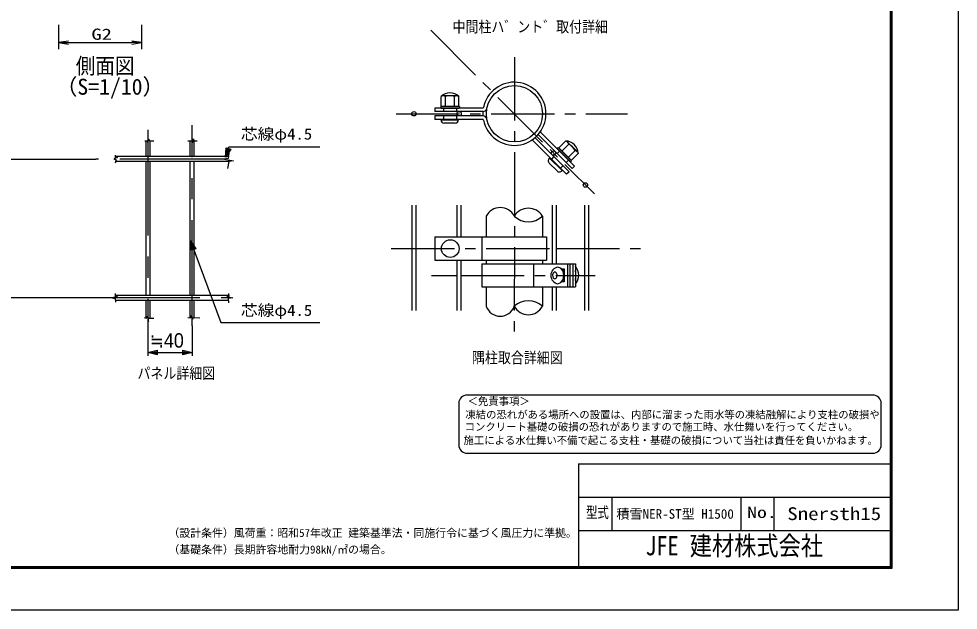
# Model space of a CAD drawing. Units: millimetres, scale not verified. Extents: x -2970 to 2970, y -2100 to 2100.
# Drawn here: x 140 to 2970, y -2100 to -321 of the extents above; entities that cross this region are included whole.
import ezdxf
from ezdxf.enums import TextEntityAlignment as Align

# ---------------------------------------------------------------- set-up
doc = ezdxf.new("R2010")
doc.units = ezdxf.units.MM
doc.header["$LTSCALE"] = 10
doc.linetypes.add('USER1', pattern=[28.575, 19.05, -3.175, 3.175, -3.175])
doc.linetypes.add('USER3', pattern=[50.8, 31.75, -6.35, 6.35, -6.35])
for name, color, linetype, lineweight in [('0-0_1', 7, 'Continuous', 25), ('0-1_0', 7, 'Continuous', 25), ('0-3_2', 7, 'Continuous', 25), ('0-4_EXTCNT-L', 1, 'Continuous', 25), ('0-6_CENTLN-L', 4, 'USER3', 25), ('0-8_D-TTL-TXT', 2, 'Continuous', 25)]:
    doc.layers.add(name, color=color, linetype=linetype, lineweight=lineweight)
doc.layers.add('0-7_WAKU', color=7, linetype='Continuous')
doc.styles.add('ＭＳ ゴシック', font='')
doc.styles.add('ＭＳ Ｐゴシック', font='')
doc.styles.get('ＭＳ ゴシック').set_extended_font_data('MS Gothic')
doc.styles.get('ＭＳ Ｐゴシック').set_extended_font_data('MS PGothic')

# ---------------------------------------------------------------- blocks, each defined once
blk = doc.blocks.new('DARROWS')
at = {"layer": '0-1_0', "color": 2}
blk.add_line((0, 0), (-9.991, 0), dxfattribs=at)
blk.add_lwpolyline([(-10, -1.667), (0, 0), (-10, 1.667)], dxfattribs=at)

msp = doc.modelspace()

# ---------------------------------------------------------------- linework, layer by layer
at = {"layer": '0-0_1', "color": 4, "linetype": 'USER1'}
for p, q in [((1381.36, -354.97), (1873.89, -847.5)), ((1633.26, -436.16), (1632.85, -1291.37)), ((1277.25, -606.31), (1973.8, -606.31)), ((1262.19, -1012.12), (1741.86, -1012.12)), ((1759.18, -1012.12), (2030.37, -1012.12)), ((1383.77, -1092.67), (1460.19, -1092.67)), ((1472.19, -1092.67), (1876.31, -1092.67))]:
    msp.add_line(p, q, dxfattribs=at)
at = {"layer": '0-0_1'}
for p, q in [((1537.7, -589.31), (1393.73, -589.31)), ((1393.73, -589.31), (1393.73, -599.65)), ((1467.82, -584.31), (1411.15, -584.31)), ((1411.15, -584.31), (1411.15, -589.31)), ((1419.56, -589.31), (1419.56, -599.65)), ((1458.31, -589.31), (1458.31, -599.65)), ((1467.82, -584.31), (1467.82, -589.31)), ((1537.7, -599.65), (1393.73, -599.65)), ((1537.7, -612.98), (1393.73, -612.98)), ((1393.73, -612.98), (1393.73, -623.31)), ((1419.56, -612.98), (1419.56, -623.31)), ((1458.31, -612.98), (1458.31, -623.31)), ((1537.7, -623.31), (1393.73, -623.31)), ((1695.95, -678.99), (1797.76, -780.79)), ((1705.38, -669.56), (1807.18, -771.36)), ((1712.69, -662.25), (1814.49, -764.06)), ((523.48, -688.51), (523.48, -735.1)), ((535.48, -688.51), (535.48, -735.1)), ((656.81, -735.1), (656.81, -688.51)), ((668.81, -735.1), (668.81, -688.51)), ((1688.65, -686.29), (1790.45, -788.1)), ((535.48, -735.1), (431.04, -735.1)), ((702.14, -735.1), (535.48, -735.1)), ((771.92, -735.1), (702.14, -735.1)), ((1752.1, -735.11), (1744.79, -742.42)), ((1761.52, -725.7), (1768.82, -718.39)), ((1768.82, -718.39), (1761.52, -725.7)), ((1765.1, -707.59), (1761.56, -711.12)), ((1761.56, -711.12), (1801.63, -751.19)), ((1761.56, -711.12), (1801.63, -751.19)), ((1765.1, -707.59), (1805.17, -747.66)), ((535.48, -750.1), (431.04, -750.1)), ((523.48, -750.1), (523.48, -1151.76)), ((535.48, -750.1), (535.48, -1151.76)), ((702.14, -750.1), (535.48, -750.1)), ((656.81, -1151.76), (656.81, -750.1)), ((668.81, -1151.76), (668.81, -750.1)), ((771.92, -750.1), (702.14, -750.1)), ((1779.49, -762.52), (1772.18, -769.83)), ((1796.22, -745.79), (1788.92, -753.1)), ((1805.17, -747.66), (1801.63, -751.19)), ((1797.76, -780.79), (1790.45, -788.1)), ((1814.49, -764.06), (1807.18, -771.36)), ((1324.19, -880.82), (1324.19, -1198.5)), ((1336.19, -880.82), (1336.19, -1198.5)), ((1460.19, -880.82), (1460.19, -976.81)), ((1472.19, -880.82), (1472.19, -976.81)), ((1747.18, -880.82), (1747.18, -1046.81)), ((1759.18, -880.82), (1759.18, -1046.81)), ((1844.47, -880.82), (1844.47, -1198.5)), ((1856.47, -880.82), (1856.47, -1198.5)), ((1393.32, -976.81), (1730.3, -976.81)), ((1535.41, -976.81), (1535.41, -1046.81)), ((1730.3, -976.81), (1730.3, -1046.81)), ((1393.32, -1046.81), (1730.3, -1046.81)), ((1460.19, -1046.81), (1460.19, -1198.5)), ((1472.19, -1046.81), (1472.19, -1198.5)), ((1747.18, -1046.81), (1747.18, -1057.36)), ((1759.18, -1046.81), (1759.18, -1057.36)), ((1535.41, -1057.36), (1792.86, -1057.36)), ((1535.41, -1057.36), (1535.41, -1127.36)), ((1691.06, -1057.36), (1691.06, -1127.36)), ((1535.41, -1127.36), (1792.86, -1127.36)), ((1747.18, -1127.36), (1747.18, -1198.5)), ((1759.18, -1127.36), (1759.18, -1198.5)), ((431.04, -1151.76), (535.48, -1151.76)), ((535.48, -1151.76), (702.14, -1151.76)), ((702.14, -1151.76), (771.92, -1151.76)), ((431.04, -1166.76), (535.48, -1166.76)), ((523.48, -1166.76), (523.48, -1220.67)), ((535.48, -1166.76), (702.14, -1166.76)), ((535.48, -1166.76), (535.48, -1220.67)), ((656.81, -1220.67), (656.81, -1166.76)), ((668.81, -1220.67), (668.81, -1166.76)), ((702.14, -1166.76), (771.92, -1166.76)), ((662.81, -1244.41), (662.81, -1264.41)), ((529.48, -1245.73), (529.48, -1265.73))]:
    msp.add_line(p, q, dxfattribs=at)
at = {"layer": '0-0_1', "color": 4}
for p, q in [((519.77, -687.68), (526.68, -687.68)), ((526.68, -687.68), (529.15, -693.11)), ((529.15, -693.11), (531.13, -682.24)), ((531.13, -682.24), (533.6, -688.17)), ((533.6, -688.17), (547.43, -688.17)), ((649.48, -687.68), (659.85, -688.17)), ((659.85, -688.17), (663.31, -693.11)), ((663.31, -693.11), (666.28, -681.75)), ((666.28, -681.75), (667.76, -687.68)), ((667.76, -687.68), (677.64, -687.68)), ((773.5, -705.91), (1047.41, -705.91)), ((763.03, -737.3), (765.25, -708.52)), ((767.46, -724.02), (768.57, -709.63)), ((775.21, -711.84), (767.46, -724.02)), ((772.53, -725.2), (770.76, -741.13)), ((-189.67, -742.6), (372.41, -742.6)), ((437.75, -738.08), (426.88, -742.03)), ((426.88, -742.03), (433.3, -744.5)), ((433.3, -744.5), (430.83, -755.37)), ((770.76, -741.13), (760.14, -742.9)), ((760.14, -742.9), (786.69, -748.21)), ((772.53, -749.98), (768.99, -771.21)), ((786.69, -748.21), (772.53, -749.98)), ((657.44, -988.39), (748.82, -1234.48)), ((673.75, -1012.21), (660.62, -1017.08)), ((663.9, -1015.86), (662.31, -1001.52)), ((662.31, -1001.52), (670.47, -1013.42)), ((-172.49, -1159.26), (368.44, -1159.26)), ((438.16, -1156.11), (421.96, -1159.93)), ((421.96, -1159.93), (431.01, -1161.83)), ((430.53, -1147.06), (430.53, -1154.69)), ((430.53, -1154.69), (438.16, -1156.11)), ((772.66, -1155.16), (766.94, -1156.11)), ((766.94, -1156.11), (785.05, -1160.4)), ((771.71, -1147.54), (772.66, -1155.16)), ((431.01, -1161.83), (431.49, -1173.27)), ((525.35, -1220.91), (526.78, -1215.2)), ((526.78, -1215.2), (530.59, -1231.4)), ((658.31, -1219.96), (659.74, -1213.29)), ((659.74, -1213.29), (664.5, -1224.73)), ((517.73, -1219.49), (525.35, -1220.91)), ((530.59, -1231.4), (531.07, -1220.91)), ((531.07, -1220.91), (546.79, -1220.91)), ((649.25, -1219.49), (658.31, -1219.96)), ((664.5, -1224.73), (665.45, -1219.49)), ((665.45, -1219.49), (685.47, -1219.96)), ((748.82, -1234.48), (1047.41, -1234.48)), ((529.48, -1265.73), (529.48, -1334.77)), ((662.81, -1264.41), (662.81, -1334.77)), ((529.48, -1324.77), (662.81, -1324.77)), ((543.48, -1324.77), (557.48, -1321.27)), ((557.48, -1328.27), (543.48, -1324.77)), ((557.48, -1317.77), (557.48, -1331.77)), ((634.81, -1317.77), (662.81, -1324.77)), ((634.81, -1331.77), (634.81, -1317.77)), ((662.81, -1324.77), (634.81, -1331.77))]:
    msp.add_line(p, q, dxfattribs=at)
for points in [[(765.25, -708.52), (778.53, -712.95), (763.03, -737.3), (773.5, -705.91)], [(430.83, -731.16), (430.83, -739.06), (437.75, -738.08)], [(660.62, -1017.08), (657.44, -988.39), (673.75, -1012.21)], [(785.05, -1160.4), (771.23, -1161.83), (771.71, -1174.7)], [(557.48, -1331.77), (529.48, -1324.77), (557.48, -1317.77)], [(634.81, -1321.27), (648.81, -1324.77), (634.81, -1328.27)]]:
    msp.add_lwpolyline(points, dxfattribs=at)
at = {"layer": '0-0_1'}
for centre, radius in [((1633.26, -606.31), 84.67), ((1330.59, -606.32), 6.67), ((1466.59, -606.31), 6.67), ((1750.95, -724.55), 6.67), ((1847.11, -820.72), 6.67)]:
    msp.add_circle(centre, radius, dxfattribs=at)
for centre, radius, start, end in [((1633.26, -606.31), 94.97, 191.46846, 168.53416), ((1415.98, -548.92), 3.33, 270, 351.77787), ((1462.17, -548.92), 3.33, 188.21094, 270.00006), ((1537.7, -586.73), 2.58, 270, 344.23325), ((1537.7, -586.73), 12.92, 270, 344.23239), ((1537.7, -625.9), 12.92, 15.7676, 90.00084), ((1633.26, -606.31), 94.97, 175.95909, 184.04198), ((1537.7, -625.9), 2.58, 15.76675, 90), ((1686.82, -688.12), 12.92, 45, 49.52019), ((1714.51, -660.43), 12.92, 220.72842, 225), ((1714.51, -660.43), 2.58, 150.76894, 225), ((1686.82, -688.12), 2.58, 45, 119.23317), ((1793.75, -687.02), 3.33, 225, 306.77787), ((1826.41, -719.68), 3.33, 143.21094, 225.00006), ((1821.96, -1069.08), 3.33, 180, 261.77787), ((1821.96, -1115.27), 3.33, 98.21094, 180.00006)]:
    msp.add_arc(centre, radius, start, end, dxfattribs=at)
at = {"layer": '0-1_0'}
for p, q in [((1412.82, -589.31), (1466.15, -589.31)), ((1411.65, -624.8), (1464.98, -624.8)), ((1455.03, -634.78), (1421.6, -634.78)), ((1762.74, -712.3), (1800.45, -750.02)), ((1761.44, -778.33), (1737.8, -754.7)), ((1739.06, -739.55), (1776.58, -777.07)), ((1548.19, -913.95), (1548.19, -976.81)), ((1717.52, -913.95), (1717.52, -976.81)), ((1393.32, -976.81), (1393.32, -1046.81)), ((1548.19, -1046.81), (1548.19, -1057.36)), ((1717.52, -1046.81), (1717.52, -1057.36)), ((1691.06, -1057.36), (1691.06, -1127.36)), ((1773.18, -1071.03), (1764.34, -1067.68)), ((1779.65, -1080.18), (1773.18, -1071.03)), ((1775.21, -1072.95), (1782.62, -1072.95)), ((1782.62, -1072.95), (1782.62, -1112.35)), ((1792.86, -1057.36), (1792.86, -1127.36)), ((1792.86, -1057.36), (1816.9, -1057.36)), ((1800.17, -1057.36), (1800.17, -1127.36)), ((1809.6, -1057.36), (1809.6, -1127.36)), ((1816.9, -1057.36), (1816.9, -1127.36)), ((1754.92, -1102.68), (1758.74, -1101.09)), ((1760.26, -1086.13), (1756.91, -1083.08)), ((1758.74, -1101.09), (1761.35, -1096.83)), ((1778.02, -1076.84), (1782.62, -1076.84)), ((1780.55, -1082.68), (1782.62, -1082.68)), ((1780.55, -1102.68), (1782.62, -1102.68)), ((1548.19, -1127.36), (1548.19, -1185.44)), ((1717.52, -1127.36), (1717.52, -1185.44)), ((1764.34, -1117.68), (1773.18, -1114.33)), ((1773.18, -1114.33), (1779.65, -1105.18)), ((1782.62, -1112.35), (1775.25, -1112.35)), ((1777.94, -1108.66), (1782.62, -1108.66)), ((1792.86, -1127.36), (1816.9, -1127.36)), ((1826.46, -1660.01), (1826.46, -1970.01)), ((1826.46, -1660.01), (2764.87, -1660.01)), ((1826.46, -1760.01), (2764.87, -1760.01)), ((1926.46, -1760.01), (1926.46, -1860.01)), ((2314.87, -1760.01), (2314.87, -1860.01)), ((2414.87, -1760.01), (2414.87, -1860.01)), ((1826.46, -1860.01), (2764.87, -1860.01))]:
    msp.add_line(p, q, dxfattribs=at)
at = {"layer": '0-1_0', "color": 3}
msp.add_lwpolyline([(-2970.13, 2099.99), (2969.87, 2099.99), (2969.87, -2100.01), (-2970.13, -2100.01)], close=True, dxfattribs=at)
at = {"layer": '0-1_0'}
for points in [[(-2770.13, 1974.99), (2769.87, 1974.99), (2769.87, -1975.01), (-2770.13, -1975.01)], [(-2768.88, 1973.74), (2768.62, 1973.74), (2768.62, -1973.76), (-2768.88, -1973.76)], [(-2767.63, 1972.49), (2767.37, 1972.49), (2767.37, -1972.51), (-2767.63, -1972.51)], [(-2766.38, 1971.24), (2766.12, 1971.24), (2766.12, -1971.26), (-2766.38, -1971.26)], [(-2765.13, 1969.99), (2764.87, 1969.99), (2764.87, -1970.01), (-2765.13, -1970.01)]]:
    msp.add_lwpolyline(points, close=True, dxfattribs=at)
for points in [[(1756.91, -1083.08), (1752.92, -1083.08), (1749.57, -1086.13), (1747.92, -1091.25), (1748.48, -1096.83), (1751.09, -1101.09), (1754.92, -1102.68)], [(1761.35, -1096.83), (1761.92, -1091.25), (1760.26, -1086.13)], [(1779.65, -1105.18), (1782.02, -1092.68), (1779.65, -1080.18)]]:
    msp.add_lwpolyline(points, dxfattribs=at)
msp.add_circle((1440.08, -1012.12), 26.6, dxfattribs=at)
for centre, radius, start, end in [((1439.09, -582.21), 38.59, 46.28861, 133.71139), ((1421.6, -624.83), 9.95, 179.83282, 270), ((1455.03, -624.83), 9.95, 270, 0.16718), ((1786.56, -726.91), 38.59, 1.28861, 88.71139), ((1744.84, -747.66), 9.95, 125.47458, 225), ((1768.48, -771.3), 9.95, 225, 324.52542), ((1590.52, -936.47), 47.95, 28.00786, 151.98855), ((1675.19, -940.65), 50.05, 32.23597, 147.76662), ((1675.19, -870.95), 60.35, 225.45009, 314.54629), ((1768.09, -1092.68), 25.28, 98.52802, 261.47198), ((1788.66, -1092.19), 38.59, 317.03914, 42.96086), ((1590.52, -1170.65), 44.84, 199.2488, 340.75375), ((1675.19, -1232.5), 63.3, 48.02824, 131.97208), ((1675.19, -1163), 47.91, 207.92526, 332.07547)]:
    msp.add_arc(centre, radius, start, end, dxfattribs=at)
at = {"layer": '0-3_2'}
for p, q in [((1416, -552.25), (1412.42, -554.32)), ((1412.42, -584.2), (1412.42, -554.32)), ((1462.18, -552.25), (1416, -552.25)), ((1425.76, -584.2), (1425.76, -554.32)), ((1452.42, -584.2), (1452.42, -554.32)), ((1462.18, -552.25), (1465.76, -554.32)), ((1465.76, -584.2), (1465.76, -554.32)), ((1412.82, -589.31), (1466.15, -589.31)), ((1424.98, -623.69), (1424.98, -624.95)), ((1451.65, -623.47), (1451.65, -624.95)), ((1766.29, -709.45), (1787.42, -688.33)), ((1775.72, -718.88), (1796.85, -697.75)), ((1791.41, -689.39), (1787.42, -688.33)), ((1824.07, -722.05), (1791.41, -689.39)), ((1800.45, -750.02), (1762.74, -712.3)), ((1804.77, -746.75), (1767.06, -709.04)), ((1794.58, -737.74), (1815.71, -716.61)), ((1804.01, -747.17), (1825.14, -726.04)), ((1824.07, -722.05), (1825.14, -726.04)), ((1749.28, -747.15), (1748.39, -748.05)), ((1768.29, -765.86), (1767.24, -766.9)), ((1818.62, -1069.1), (1816.9, -1066.13)), ((1818.62, -1115.29), (1818.62, -1069.1)), ((1818.62, -1115.29), (1816.9, -1118.26))]:
    msp.add_line(p, q, dxfattribs=at)
for centre, radius, start, end in [((1416, -576.36), 24.11, 66.12587, 90.00027), ((1439.07, -596.31), 44.06, 72.36212, 107.59195), ((1462.18, -576.36), 24.11, 90, 113.89252), ((1774.36, -706.44), 24.11, 21.12587, 45.00027), ((1776.57, -736.86), 44.06, 27.36212, 62.59195), ((1807.02, -739.1), 24.11, 45, 68.89252), ((1794.52, -1069.1), 24.11, 338.21883, 0.00027), ((1774.56, -1092.18), 44.06, 343.94305, 16.05695), ((1794.52, -1115.29), 24.11, 0, 21.75861)]:
    msp.add_arc(centre, radius, start, end, dxfattribs=at)
at = {"layer": '0-4_EXTCNT-L'}
for p, q in [((260.39, -338.57), (260.39, -412.36)), ((510.39, -338.57), (510.39, -412.36))]:
    msp.add_line(p, q, dxfattribs=at)
at = {"layer": '0-4_EXTCNT-L', "color": 2}
msp.add_line((290.39, -392.36), (480.39, -392.36), dxfattribs=at)
at = {"layer": '0-6_CENTLN-L'}
for p, q in [((662.81, -1244.41), (662.81, -640.55)), ((529.48, -655.08), (529.48, -1245.73)), ((761.93, -742.6), (372.41, -742.6)), ((368.44, -1159.26), (772.48, -1159.26))]:
    msp.add_line(p, q, dxfattribs=at)
at = {"layer": '0-8_D-TTL-TXT'}
for p, q in [((2713.16, -1452.58), (1490.39, -1452.58)), ((1465.39, -1477.58), (1465.39, -1602.58)), ((2738.16, -1602.58), (2738.16, -1477.58)), ((1490.39, -1627.58), (2713.16, -1627.58))]:
    msp.add_line(p, q, dxfattribs=at)
for centre, start, end in [((1490.39, -1477.58), 90, 180), ((2713.16, -1477.58), 0, 90), ((1490.39, -1602.58), 180, 270), ((2713.16, -1602.58), 270, 0)]:
    msp.add_arc(centre, 25, start, end, dxfattribs=at)

# ---------------------------------------------------------------- block references
at = {"layer": '0-4_EXTCNT-L', "xscale": 3, "yscale": 3, "rotation": 180}
msp.add_blockref('DARROWS', (260.39, -392.36), dxfattribs=at)
at = {"layer": '0-4_EXTCNT-L', "xscale": 3, "yscale": 3}
msp.add_blockref('DARROWS', (510.39, -392.36), dxfattribs=at)

# ---------------------------------------------------------------- texts
at = {"layer": '0-0_1', "color": 4, "style": 'ＭＳ ゴシック', "width": 0.85}
for s, p in [('中間柱ハ゛ント゛取付詳細', (1446.85, -371.32)), ('隅柱取合詳細図', (1505.36, -1367.14))]:
    msp.add_text(s, height=33.65, dxfattribs=at).set_placement(p, align=Align.BOTTOM_LEFT)
at = {"layer": '0-0_1', "style": 'ＭＳ ゴシック'}
for s, height, width, p in [('側面図', 48.09, 0.9, (311.94, -500.68)), ('パネル詳細図', 33.67, 0.85, (497.86, -1413.92)), ('JFE 建材株式会社', 57.73, 0.85, (2027.57, -1952.12))]:
    msp.add_text(s, height=height, dxfattribs=dict(at, width=width)).set_placement(p, align=Align.BOTTOM_LEFT)
msp.add_text('（S=1/10）', height=48.09, dxfattribs=at).set_placement((251.19, -563.4), align=Align.BOTTOM_LEFT)
at = {"layer": '0-1_0', "color": 4}
for s, height, style, width, p in [('芯線φ4.5', 33.65, 'ＭＳ ゴシック', 1.1, (809.24, -694.19)), ('芯線φ4.5', 33.65, 'ＭＳ ゴシック', 1.1, (809.24, -1224.57)), ('≒40', 43.38, 'ＭＳ Ｐゴシック', 0.95, (534.81, -1323.06))]:
    msp.add_text(s, height=height, dxfattribs=dict(at, style=style, width=width)).set_placement(p, align=Align.BOTTOM_LEFT)
at = {"layer": '0-1_0', "style": 'ＭＳ ゴシック'}
for s, width, p in [('型式', 0.75, (1848.75, -1832.61)), ('No.', 1.3, (2334.03, -1832.61))]:
    msp.add_text(s, height=33.67, dxfattribs=dict(at, width=width)).set_placement(p, align=Align.BOTTOM_LEFT)
at = {"layer": '0-4_EXTCNT-L', "color": 3, "style": 'ＭＳ ゴシック', "width": 1.35}
msp.add_text('G2', height=33.65, dxfattribs=at).set_placement((359.14, -393.83), align=Align.BOTTOM_LEFT)
at = {"layer": '0-7_WAKU', "style": 'ＭＳ ゴシック'}
msp.add_text('積雪NER-ST型 H1500', height=28.86, dxfattribs=at).set_placement((1940.4, -1833.48), align=Align.BOTTOM_LEFT)
at = {"layer": '0-7_WAKU', "style": 'ＭＳ ゴシック', "width": 1.2}
msp.add_text('Snersth15', height=38.48, dxfattribs=at).set_placement((2455.03, -1840.4), align=Align.BOTTOM_LEFT)
at = {"layer": '0-8_D-TTL-TXT', "color": 7, "style": 'ＭＳ ゴシック'}
for s, height, p in [('＜免責事項＞ \u3000\u3000', 22.87, (1492.24, -1489.67)), ('凍結の恐れがある場所への設置は、内部に溜まった雨水等の凍結融解により支柱の破損や', 22.87, (1485.48, -1529.91)), ('コンクリート基礎の破損の恐れがありますので施工時、水仕舞いを行ってください。', 22.87, (1483.42, -1566.62)), ('施工による水仕舞い不備で起こる支柱・基礎の破損について当社は責任を負いかねます。 ', 22.87, (1479.93, -1607.37)), ('（設計条件）風荷重：昭和57年改正 建築基準法・同施行令に基づく風圧力に準拠。', 24.05, (591.16, -1886.82)), ('（基礎条件）長期許容地耐力98kN/㎡の場合。', 24.05, (591.16, -1936.82))]:
    msp.add_text(s, height=height, dxfattribs=at).set_placement(p, align=Align.BOTTOM_LEFT)

doc.saveas('drawing.dxf')
